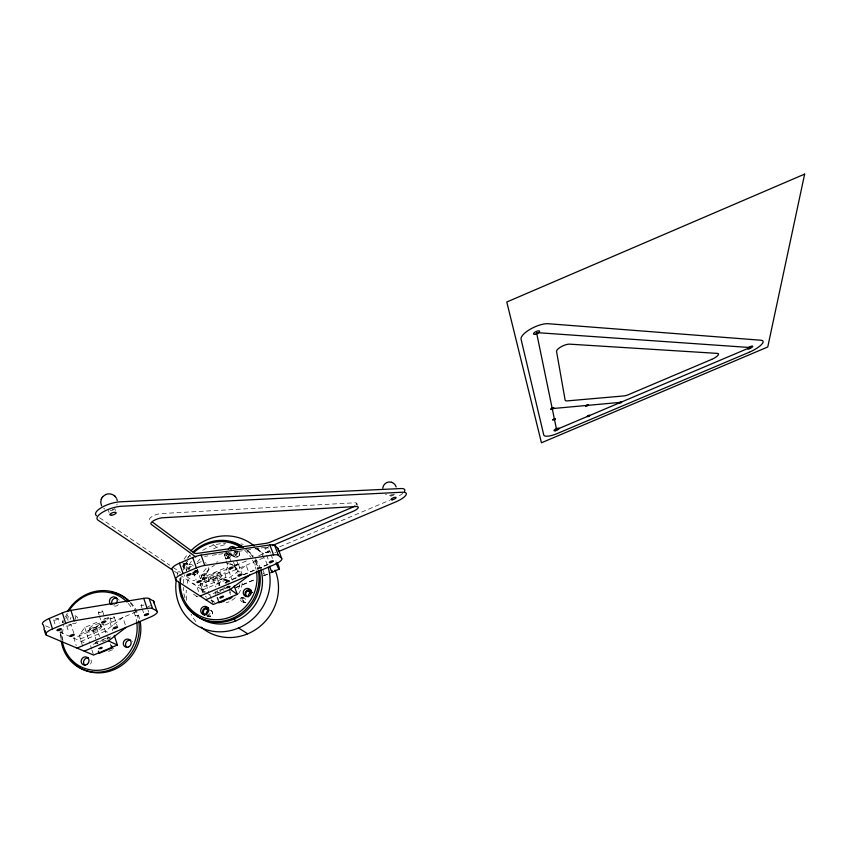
<?xml version="1.0" encoding="UTF-8"?>
<svg xmlns="http://www.w3.org/2000/svg" width="847" height="847" viewBox="0 0 847 847"><rect width="100%" height="100%" fill="white"/><g stroke="black" fill="none" stroke-linecap="round" stroke-linejoin="round"><path stroke-width="0.64" stroke-dasharray="4.24 3.18" d="M208.807 580.682C205.355 575.335 221.607 567.892 221.342 576.129M60.719 631.82L60.899 639.411M182.592 562.059L183.725 565.055L186.626 564.261L185.641 559.867M220.082 572.625L214.227 576.669L207.949 578.257M179.193 580.619L179.395 578.554M225.704 558.565L224.339 554.753L225.831 553.716L227.631 553.557L229.018 557.421L227.187 557.485L225.726 558.607L229.018 557.421M227.663 553.652L224.455 554.901L227.758 557.686M235.074 565.838L238.081 564.568L234.958 565.394M264.73 548.708C267.123 544.589 271.908 551.513 267.684 552.392C263.004 552.996 264.402 547.967 267.97 547.638M266.096 552.445L269.325 551.281M207.79 571.693L208.595 569.258L208.362 566.442M224.37 553.642L224.37 554.838M117.13 504.05L116.812 505.013M62.382 622.598L63.017 620.586M228.563 584.546L226.011 577.379A6.66 1.175 67.3 0 1 225.069 572.72L227.472 567.014L203.566 577.146L201.332 581.836M183.058 565.574L184.032 563.71M195.308 570.719C196.885 576.14 205.112 576.839 207.695 571.884M106.955 619.623L108.416 617.452L112.704 630.602M82.678 646.24L80.38 639.019A6.617 1.863 67.6 0 1 79.967 634.159L84.742 627.479L98.94 621.465M187.293 558.332L189.908 555.039M196.906 563.7L197.446 563.213M99.512 624.186C97.331 627.998 86.5 627.871 88.49 631.237M197.33 563.308L201.173 561.656M81.121 641.348L105.293 631.121L122.879 617.452L125.727 626.092M202.433 590.02L226.837 579.697L246.181 565.245L248.849 572.604M393.559 494.415L389.482 495.686L385.565 494.373M197.182 569.533L197.806 570.56L193.084 572.763M192.015 573.726C194.238 576.585 198.981 573.895 197.806 570.56M113.053 509.227L112.312 509.587M103.683 619.453L108.416 617.452M227.451 568.951L207.769 577.283A13.764 3.917 -19.7 0 1 202.952 579.03M235.572 565.51L248.33 560.111M258.78 555.674L270.405 550.751M279.711 546.813L389.578 500.281M79.967 634.159L104.033 623.964M203.195 581.974L225.069 572.72M136.166 611.82L73.89 638.193L76.251 645.626M263.618 557.866L196.716 586.188L198.865 592.339M80.38 639.019L104.541 628.792A6.628 1.747 67.6 0 1 103.821 624.641M203.28 592.445L201.618 587.702L226.011 577.379M225.334 582.344L237.372 577.252M243.396 574.7L268.076 564.271M225.567 582.429L238.801 576.828M243.618 574.795L268.255 564.377M95.838 643.18L95.637 642.577L108.712 637.05L108.914 637.653M110.692 636.891L90.491 645.435L91.645 649.056M206.668 592.847L209.844 594.975L232.65 585.33M102.646 641.592L106.203 640.088M216.821 593.323L223.989 590.285M235.71 587.532L255 579.38M263.449 575.812L268.266 573.779M235.932 587.627L255.212 579.475M263.65 575.907L267.885 574.107M108.511 651.385L114.451 648.876L112.238 647.881M254.735 565.023L256.472 564.653L257.859 565.732M135.202 615.61L137.023 615.218L138.802 616.108M204.625 556.384L207.907 555.897M212.269 555.251L216.61 554.605M218.77 554.277L224.159 553.483M225.238 553.324L229.526 552.678M233.793 552.043L238.039 551.418M239.098 551.259L242.274 550.783M247.536 549.999L250.68 549.534M254.852 548.909L259.013 548.295M261.088 547.977L265.217 547.363M99.523 623.106L92.439 625.7L87.855 629.31M45.579 625.817L50.301 627.881M59.735 632.01L84.636 642.884M95.637 642.577L97.913 643.593M108.321 637.897L110.534 638.934M105.293 631.121L107.537 632.19M205.323 562.577L206.255 563.234M104.837 509.142L103.63 508.306M206.615 615.525C209.971 619.379 215.36 612.72 210.797 610.443M207.568 614.604L210.48 616.404L209.982 613.779M196.938 596.584L193.211 593.98A1.641 1.535 -53.9 0 0 194.757 594.689M226.636 552.678L229.781 555.145M174.418 571.27L178.77 574.181M179.67 574.785L205.609 592.138M99.597 517.792L169.876 565.256M173.095 567.426L180.432 572.381M186.552 576.521L191.528 579.877A13.764 3.917 -19.7 0 0 194.715 580.513M192.904 572.657L195.879 574.721M243.809 602.408C236.874 600.703 242.369 593.927 245.863 599.845A1.641 1.546 -53.7 0 1 245.408 602.588L242.528 600.597A1.652 1.556 -53.6 0 1 240.421 598.945A1.652 1.556 -53.6 0 1 242.994 597.781A1.652 1.556 -53.6 0 1 242.56 600.576L241.459 597.611L244.307 599.644M223.809 587.289L225.207 588.273M229.971 587.765L228.224 586.516L215.022 592.095L217.986 600.47M220.876 579.041L222.274 580.057M225.207 579.581L226.594 580.587M226.837 579.697L229.844 581.889M229.293 557.866L226.361 555.558L225.577 553.896M212.946 544.303L216.8 547.342M225.313 552.646L228.245 554.965M229.706 553.906L231.422 555.283M231.485 554.213C233.528 559.295 242.221 557.019 238.865 551.863M234.884 554.859L237.594 557.04L235.487 551.228M257.424 548.75L263.205 553.758M245.196 548.591L249.812 552.752L247.324 550.465A41.619 38.93 -52.4 0 1 252.787 557.019M187.007 563.774L185.08 563.848L183.598 564.949M356.756 503.362L357.487 505.214M269.78 551.111A2.202 0.625 -20.5 0 1 266.816 552.763A2.202 0.625 -20.5 0 1 266.551 551.704A2.202 0.625 -20.5 0 1 269.78 551.111L270.627 553.483M271.082 554.711L272.448 558.417M266.614 555.177L268.435 560.111M238.452 564.261L241.575 572.911M236.737 560.82L238.081 564.568M233.507 561.995L234.841 565.69M234.46 565.944L237.128 573.366M229.399 557.104L232.216 564.949M226.117 561.074L228.129 566.685M228.743 570.582L232.142 580.079M228.997 585.764L230.299 589.396M229.082 588.909L231.21 594.88M229.548 592.148L230.395 594.53M217.086 577.728A2.139 0.593 -19.9 0 1 214.09 579.274A2.139 0.593 -19.9 0 1 214.047 578.194A2.139 0.593 -19.9 0 1 217.086 577.728L219.871 585.542M217.234 590.497L218.081 592.911M213.073 579.136L215.858 587.003M217.531 597.22L218.791 600.809M206.573 573.747A2.753 0.783 -19.7 0 1 202.708 575.738A2.753 0.783 -19.7 0 1 202.624 574.34A2.753 0.783 -19.7 0 1 206.573 573.747L207.854 577.368M203.566 577.146L209.008 592.593M209.844 594.975L211.104 598.564M211.528 599.761L213.211 604.546M201.374 575.547L202.677 579.253M197.637 570.772A2.255 0.646 -19.6 0 1 194.482 572.403A2.255 0.646 -19.6 0 1 194.387 571.249A2.255 0.646 -19.6 0 1 197.637 570.772L200.39 578.692M193.37 572.117L196.123 579.983M187.483 563.615A2.308 0.678 -19.5 0 1 184.265 565.298A2.308 0.678 -19.5 0 1 184.148 564.091A2.308 0.678 -19.5 0 1 187.483 563.615L189.474 569.417M183.111 564.991L185.112 570.719M114.694 508.338L115.436 510.54M147.876 609.681L148.701 612.148M141.036 605.266L141.862 607.754M142.285 608.993L143.535 612.73M108.331 510.37L109.072 512.573M114.292 617.092L117.14 625.806M110.068 618.384L112.513 625.859M102.582 611.142L105.155 619.041M110.269 643.921L111.444 647.532M104.541 628.792L108.469 640.904M98.252 612.445L98.993 614.7M99.353 615.833L100.825 620.353M100.433 624.62L101.195 626.992M99.914 623.741L100.888 626.748M96.95 628.601A2.149 0.582 -18.6 0 1 94.038 630.104A2.149 0.582 -18.6 0 1 93.731 629.141A2.149 0.582 -18.6 0 1 96.95 628.601L99.512 636.584M96.685 641.359L97.458 643.794M92.852 629.903L95.775 638.977M84.742 627.479L89.718 643.042M92.027 650.263L93.572 655.08M71.053 624.504A2.276 0.635 -18.2 0 1 67.802 626.06A2.276 0.635 -18.2 0 1 67.792 624.917A2.276 0.635 -18.2 0 1 71.053 624.504L73.922 633.556M66.712 625.817L68.861 632.614M58.136 618.585A2.329 0.656 -18 0 1 54.822 620.173A2.329 0.656 -18 0 1 54.78 618.998A2.329 0.656 -18 0 1 58.136 618.585L59.597 623.201M53.689 619.919L55.5 625.7M226.647 552.689A1.63 1.525 -49.8 0 1 227.25 554.7A1.63 1.525 -49.8 0 1 225.281 555.621A1.63 1.525 -49.8 0 1 224.328 553.758M245.408 602.588A1.641 1.546 -53.7 0 1 243.28 600.968A1.641 1.546 -53.7 0 1 245.831 599.814M198.029 596.712A1.63 1.525 -54.1 0 1 196.377 596.044M257.403 548.92A49.115 45.982 -52.5 0 1 267.44 565.097M177.129 575.388A49.115 45.982 -52.5 0 1 178.812 569.756M184.085 559.2A49.115 45.982 -52.5 0 1 187.589 554.425M195.837 621.56A48.035 45.082 -52.9 0 1 191.051 614.139M186.658 600.343A48.035 45.082 -52.9 0 1 186.255 590.158M187.208 583.371A48.035 45.082 -52.9 0 1 189.103 576.733M197.658 561.72A48.035 45.082 -52.9 0 1 199.956 559.115M213.698 548.792A48.035 45.082 -52.9 0 1 226.53 544.377M240.961 543.943A48.035 45.082 -52.9 0 1 243.142 544.282M255.54 548.57A48.035 45.082 -52.9 0 1 263.639 554.129M261.289 567.702A4.5 0.836 73.8 0 1 261.352 567.268M263.375 570.518A4.5 0.836 73.8 0 1 264.158 575.589M263.544 573.737A4.5 0.54 60.9 0 1 263.237 573.26M260.537 567.511A4.5 0.54 60.9 0 1 261.596 568.485M247.165 550.243A41.492 38.824 -52.4 0 1 253.211 556.86M255.243 560.068A41.492 38.824 -52.4 0 1 258.875 568.951M180.665 581.709A41.492 38.824 -52.4 0 1 181.491 575.844M183.132 570.105A41.492 38.824 -52.4 0 1 187.865 560.756M247.631 550.719A41.259 38.623 -52.5 0 1 253.137 555.801M255.476 558.766A41.259 38.623 -52.5 0 1 260.58 568.94M184.942 597.823A41.259 38.623 -52.5 0 1 183.259 587.363M183.344 583.456A41.259 38.623 -52.5 0 1 184.879 574.753M186.139 570.994A41.259 38.623 -52.5 0 1 191.337 561.392M202.698 550.391A41.259 38.623 -52.5 0 1 225.63 543.414M230.416 563.657A20.752 19.407 -52.4 0 1 238.769 573.017M239.775 584.578A20.752 19.407 -52.4 0 1 238.42 588.887M213.973 601.317A20.752 19.407 -52.4 0 1 211.284 600.354M206.53 597.262A20.752 19.407 -52.4 0 1 205.514 596.267M202.962 592.858A20.752 19.407 -52.4 0 1 200.358 583.149M200.803 578.734A20.752 19.407 -52.4 0 1 207.399 567.151M216.43 562.143A20.752 19.407 -52.4 0 1 217.87 561.815M227.144 563.393A20.646 19.322 -52.5 0 1 239.532 572.011M242.178 583.138A20.646 19.322 -52.5 0 1 238.229 594.319M235.244 597.728A20.646 19.322 -52.5 0 1 226.16 602.746M214.757 602.312A20.646 19.322 -52.5 0 1 210.956 600.417M204.487 593.048A20.646 19.322 -52.5 0 1 202.602 583.191M203.365 578.819A20.646 19.322 -52.5 0 1 214.439 565.32M238.515 551.545A3.25 3.049 -49.5 0 1 238.748 556.235A3.25 3.049 -49.5 0 1 234.09 556.257A3.25 3.049 -49.5 0 1 234.873 551.566M236.98 551.683A3.272 3.06 -49.4 0 1 234.1 555.081A3.272 3.06 -49.4 0 1 230.712 552.646M194.81 570.634A3.272 3.039 -52 0 1 192.693 572.741M188.775 569.502A3.272 3.039 -52 0 1 193.688 567.003M197.224 569.576A3.25 3.028 -52.2 0 1 196.97 573.98A3.25 3.028 -52.2 0 1 192.65 574.192M210.638 610.38A3.293 3.081 -55.5 0 1 212.142 614.922A3.293 3.081 -55.5 0 1 207.441 616.055M219.468 585.457A4.574 4.277 -52.6 0 1 222.433 579.994A4.574 4.277 -52.6 0 1 227.822 582.26M227.25 586.622A4.574 4.277 -52.6 0 1 224.582 588.485M218.378 585.362A4.584 4.299 -52.5 0 1 221.035 578.977A4.584 4.299 -52.5 0 1 226.7 582.185M275.783 561.116A4.51 0.646 67.3 0 1 276.186 561.127M227.165 588.729A4.5 0.805 67.4 0 1 226.615 587.617M225.196 583.435A4.5 0.805 67.4 0 1 226.34 583.382M227.928 586.611A4.5 0.805 67.4 0 1 228.267 587.511M209.061 580.968A13.774 3.886 -19.7 0 1 200.421 583.678M195.128 584.176A13.774 3.886 -19.7 0 1 192.82 583.583M202.666 579.094A2.753 0.773 -19.7 0 1 206.16 577.241A2.753 0.773 -19.7 0 1 207.388 578.099A2.753 0.773 -19.7 0 1 203.238 579.486M269.05 546.686A6.956 2.012 -20.5 0 1 267.843 546.961M402.865 493.24A13.743 4.013 -22 0 1 398.344 496.321M394.416 494.383A2.753 0.805 -22 0 1 390.202 496.173A2.753 0.805 -22 0 1 391.155 494.436M114.08 509.312A3.346 1.133 -18.3 0 1 110.195 510.815M355.92 505.098A6.956 2.054 -21.5 0 0 354.649 502.8L161.269 513.547A7.962 2.605 -19 0 0 152.386 516.321A7.962 2.605 -19 0 0 149.813 520.164M201.618 587.702A6.649 1.292 67.4 0 1 200.675 583.435M254.714 560.322A41.619 38.93 -52.4 0 1 258.017 569.375M182.624 566.802A41.619 38.93 -52.4 0 1 184.371 563.191M188.203 557.294A41.619 38.93 -52.4 0 1 190.12 554.965M237.795 551.418A4.119 3.864 -49.4 0 1 234.27 555.886A4.119 3.864 -49.4 0 1 229.908 552.826M235.879 551.641A4.14 3.875 -49.3 0 1 228.669 552.784M195.593 570.825A4.129 3.833 -52 0 1 192.83 573.546M187.97 569.438A4.129 3.833 -52 0 1 193.603 565.997M186.552 570.645A4.15 3.854 -52 0 1 188.373 564.864A4.15 3.854 -52 0 1 193.751 566.823M210.12 613.154A4.182 3.907 -55.4 0 1 207.494 615.504M244.656 550.296A40.01 37.416 -52.4 0 1 250.68 557.093M252.533 560.132A40.01 37.416 -52.4 0 1 256.016 569.353M180.252 581.402A40.01 37.416 -52.4 0 1 180.633 577.442M183.259 567.765A40.01 37.416 -52.4 0 1 185.938 562.334M190.014 556.532A40.01 37.416 -52.4 0 1 190.67 555.77M234.64 565.383A2.202 0.625 -20.1 0 1 237.584 564.166A2.202 0.625 -20.1 0 1 238.113 564.949A2.202 0.625 -20.1 0 1 235.095 566.05M275.603 552.233A10.969 3.123 -20.5 0 1 274.862 552.731M130.65 602.429A41.704 38.083 -57.7 0 1 139.607 618.892M62.9 641.01A41.704 38.083 -57.7 0 1 63.769 625.33M65.95 618.659A41.704 38.083 -57.7 0 1 68.639 613.249M130.3 602.937A41.831 38.189 -57.7 0 1 138.04 618.056M60.889 638.299A41.831 38.189 -57.7 0 1 60.804 632.391M62.487 622.577A41.831 38.189 -57.7 0 1 63.091 620.66M118.538 599.274A4.14 3.79 -55.6 0 1 119.12 600.205M118.326 604.684A4.14 3.79 -55.6 0 1 113.424 605.669M114.906 604.504A4.161 3.801 -55.5 0 1 113.117 604.98M75.012 615.758A4.15 3.759 -57 0 1 77.68 618.162M76.442 622.619A4.15 3.759 -57 0 1 71.857 623.297M70.153 619.411A4.15 3.759 -57 0 1 70.968 617.474M75.214 616.722A4.161 3.78 -57 0 1 75.383 619.358M68.035 620.533A4.161 3.78 -57 0 1 70.11 615.049M91.01 659.993A4.203 3.822 -59.7 0 1 88.935 665.551M132.407 641.317A4.193 3.854 -58.5 0 1 132.64 641.613M128.278 603.435A40.211 36.707 -57.7 0 1 132.323 609.131M133.921 612.286A40.211 36.707 -57.7 0 1 136.536 620.862M62.064 639.845A40.211 36.707 -57.7 0 1 61.852 630.623M63.345 622.725A40.211 36.707 -57.7 0 1 63.631 621.751M65.441 617.008A40.211 36.707 -57.7 0 1 67.273 613.376M144.001 604.938A2.213 0.614 -19 0 1 141.036 605.287A2.213 0.614 -19 0 1 144.043 603.752M150.427 605.552A11.043 3.06 -19.1 0 1 147.918 606.833M193.836 571.979C197.679 572.826 197.287 568.888 193.836 571.979M229.219 557.898A1.62 1.514 -49.9 0 0 229.844 555.198A1.62 1.514 -49.9 0 0 227.25 556.151A1.62 1.514 -49.9 0 0 229.219 557.898M211.962 581.137A6.67 1.863 -19.9 0 0 221.374 576.299A6.67 1.863 -19.9 0 0 211.866 577.749A6.67 1.863 -19.9 0 0 211.962 581.137M226.477 558.882A2.255 0.656 -20 0 0 229.473 557.21A2.255 0.656 -20 0 0 226.117 557.813A2.255 0.656 -20 0 0 226.477 558.882M92.175 631.851A6.734 1.821 -18.6 0 0 101.28 627.151A6.734 1.821 -18.6 0 0 91.232 628.834A6.734 1.821 -18.6 0 0 92.175 631.851M99.501 612.677A2.266 0.635 -18.5 0 0 102.572 611.079A2.266 0.635 -18.5 0 0 99.184 611.619A2.266 0.635 -18.5 0 0 99.501 612.677M111.264 618.596A2.223 0.614 -18.7 0 0 114.281 617.039A2.223 0.614 -18.7 0 0 110.989 617.579A2.223 0.614 -18.7 0 0 111.264 618.596"/><path stroke-width="1.27" d="M101.174 499.402L100.729 502.525L101.629 505.828M382.77 488.19C383.003 484.103 387.407 481.032 391.314 482.187M101.248 499.19L101.735 498.152M101.841 497.962L102.868 496.564M102.995 496.437L105.811 494.489M84.234 651.142L108.469 640.904L126.139 627.331M205.842 599.74L230.299 589.396L249.738 575.06M63.44 645.986L62.562 646.864M182.285 595.685L181.279 596.627M44.298 628.262L43.229 624.79A11.667 3.293 -18 0 1 49.221 618.49L62.382 612.9A11.646 3.303 -18.1 0 1 70.936 610.369L143.757 598.374A11.149 3.113 -19 0 1 149.157 598.564L153.508 601.095L156.864 611.015A11.075 2.996 -19.1 0 1 150.364 617.082L77.035 648.103M234.27 586.018L237.266 594.382L213.211 604.546L175.996 580.269L172.439 569.946A11.53 3.388 -19.4 0 1 179.448 563.191L192.745 557.548A11.519 3.388 -19.6 0 1 201.11 555.103L269.865 544.928A11.075 3.187 -20.4 0 1 274.693 545.373L277.975 548.38L281.627 558.226A11 3.06 -20.5 0 1 274.195 564.705L200.146 596.023M114.271 635.388L117.405 645.012L93.572 655.08L46.458 635.197A11.689 3.229 -18.1 0 1 52.493 628.95L65.685 623.36A11.678 3.24 -18.2 0 1 74.261 620.809L147.134 608.432A11.17 3.049 -19.1 0 1 152.524 608.569L156.864 611.015M175.996 580.269A11.551 3.314 -19.5 0 1 183.058 573.578L196.388 567.924A11.54 3.324 -19.7 0 1 204.773 565.457L273.56 554.912A11.096 3.113 -20.5 0 1 278.377 555.304L281.627 558.226M272.236 545.606L353.083 511.344A6.956 2.033 -21.5 0 0 358.069 508.009A6.956 2.033 -21.5 0 0 356.111 506.517L162.73 517.771A7.962 2.583 -19 0 0 153.847 520.556A7.962 2.583 -19 0 0 151.264 524.388L195.773 556.955M278.748 551.461L395.74 501.922A13.753 3.981 -22 0 0 405.808 495.283A13.753 3.981 -22 0 0 402.357 492.223L121.693 506.241A16.728 5.622 -18.4 0 0 102.911 512.043A16.728 5.622 -18.4 0 0 98.019 520.153L172.301 569.851M270.68 572.752L279.118 569.184M218.833 602.863L232.067 597.273M105.727 494.521C109.454 492.816 114.292 494.32 116.293 497.93M552.233 408.593L620.745 402.336M391.505 482.239L392.362 482.546M392.553 482.631L394.861 484.42L396.195 486.94M108.469 640.904L117.405 645.012M205.482 608.622L208.394 610.465M238.558 628.008L247.705 633.821M233.592 619.252L235.995 620.809M230.299 589.396L237.266 594.382M152.862 522.408L194.408 553.08A7.231 2.16 -19.6 0 0 197.775 553.345L265.905 543.34A6.956 2.033 -20.5 0 0 270.86 541.889L351.632 507.649A6.956 2.054 -21.5 0 0 354.777 505.977M247.832 590.73L250.479 592.699M114.493 495.781L115.234 496.49M116.801 498.936L117.267 500.588M274.693 545.373L278.377 555.304M269.865 544.928L273.56 554.912M201.11 555.103L204.773 565.457M192.745 557.548L196.388 567.924M179.448 563.191L183.058 573.578M149.157 598.564L152.524 608.569M143.757 598.374L147.134 608.432M111.497 645.605L112.238 647.881L99.12 653.418L98.39 651.142M70.936 610.369L74.261 620.809M62.382 612.9L65.685 623.36M49.221 618.49L52.493 628.95M45.018 630.57L46.458 635.197M43.97 628.993L45.59 634.212M272.48 572.127A4.51 0.783 72.6 0 1 271.22 570.613A4.51 0.783 72.6 0 1 269.77 566.22M273.147 571.873A4.51 0.551 62.1 0 1 271.929 570.507M268.15 567.278A49.115 45.982 -52.5 0 1 226.35 631.375A49.115 45.982 -52.5 0 1 176.25 579.983M190.755 550.91A49.115 45.982 -52.5 0 1 254.121 545.892M275.074 570.158A48.035 45.082 -52.9 0 1 258.759 627.373A48.035 45.082 -52.9 0 1 201.184 627.119M259.341 570.846A41.492 38.824 -52.4 0 1 235 618.628A41.492 38.824 -52.4 0 1 186.171 604.874M231.252 542.334A41.492 38.824 -52.4 0 1 243.396 547.427M260.865 569.862A41.259 38.623 -52.5 0 1 243.449 616.743A41.259 38.623 -52.5 0 1 195.424 614.499M230.829 598.183A20.752 19.407 -52.4 0 1 229.558 599.009M224.063 601.328A20.752 19.407 -52.4 0 1 218.251 601.973M248.531 596.807A3.293 3.102 -53 0 1 252.078 592.455M247.493 596.701A3.314 3.123 -52.9 0 1 246.837 591.386A3.314 3.123 -52.9 0 1 251.951 592.551M206.424 614.583A3.293 3.081 -55.5 0 1 208.838 610.316M205.302 614.678A3.314 3.102 -55.4 0 1 203.862 610.02A3.314 3.102 -55.4 0 1 208.701 609.12M277.202 562.704A4.51 0.646 67.3 0 1 279.33 568.168A4.51 0.646 67.3 0 1 278.483 568.337A4.51 0.646 67.3 0 1 276.122 562.927M96.569 515.749A16.718 5.664 -18.3 0 1 101.428 507.607A16.718 5.664 -18.3 0 1 120.2 501.816L400.864 488.55A13.743 4.013 -22 0 1 404.538 491.302M230.935 549.396A4.119 3.864 -49.4 0 1 235.159 548.073M228.362 549.449A4.14 3.875 -49.3 0 1 235.572 548.305M204.783 615.398A4.182 3.907 -55.4 0 1 203.026 609.882A4.182 3.907 -55.4 0 1 208.616 607.998M245.895 596.584A4.171 3.928 -52.9 0 1 250.987 590.105M258.229 570.327A41.619 38.93 -52.4 0 1 222.401 621.2A41.619 38.93 -52.4 0 1 179.141 582.238M192.904 552.085A41.619 38.93 -52.4 0 1 242.92 546.897M256.387 571.132A40.01 37.416 -52.4 0 1 221.67 619.316A40.01 37.416 -52.4 0 1 180.22 582.323M193.476 552.847A40.01 37.416 -52.4 0 1 240.866 547.416M277.975 548.38A10.969 3.123 -20.5 0 1 278.028 549.925M111.402 592.064A41.704 38.083 -57.7 0 1 129.337 601.116M140.221 621.74A41.704 38.083 -57.7 0 1 117.828 667.775A41.704 38.083 -57.7 0 1 71.053 660.046M112.111 604.324A4.14 3.79 -55.6 0 1 117.299 598.374M110.904 604.292A4.161 3.801 -55.5 0 1 110.375 598.564A4.161 3.801 -55.5 0 1 116.007 597.728A4.161 3.801 -55.5 0 1 116.155 603.509M84.933 665.308A4.203 3.822 -59.7 0 1 88.427 657.875M126.934 647.574A4.193 3.854 -58.5 0 1 130.777 640.247M67.379 611.545A41.831 38.189 -57.7 0 1 128.405 600.883M138.643 620.915A41.831 38.189 -57.7 0 1 106.606 670.94A41.831 38.189 -57.7 0 1 61.238 641.211M68.872 610.761A40.211 36.707 -57.7 0 1 127.008 602.048M136.695 621.762A40.211 36.707 -57.7 0 1 105.939 669.066A40.211 36.707 -57.7 0 1 62.35 641.624M153.508 601.095A11.043 3.06 -19.1 0 1 153.752 602.852M619.146 402.971C622.969 403.458 622.492 399.593 619.146 402.928M552.805 419.9C556.712 420.536 556.204 416.48 552.805 419.9M585.573 406.009C589.639 406.539 588.813 402.632 585.573 406.009M587.013 416.544C590.814 417.084 590.327 413.315 587.056 416.449M99.035 648.59C103.345 649.458 103.069 645.34 99.035 648.59M804.65 174.111L767.753 346.984L541.445 442.78L506.781 302.008L804.65 174.111M711.692 359.393L628.548 394.628A7.136 2.054 -24.9 0 1 623.921 395.93L567.384 400.885A7.348 2.213 -24.4 0 1 565.14 400.144L556.553 351.484A8.089 2.668 -24.9 0 1 561.19 346.73A8.089 2.668 -24.9 0 1 569.639 344.157L717.388 353.39A7.231 2.043 -25.8 0 1 717.705 355.602A7.231 2.043 -25.8 0 1 711.692 359.393M750.114 347.535L556.553 429.524L536.553 332.606L750.114 347.535M749.256 352.246L557.368 433.495A13.933 4.002 -24 0 1 543.753 434.945L521.074 339.224A16.898 5.855 -24.8 0 1 530.487 329.081A16.898 5.855 -24.8 0 1 548.295 323.723L761.093 340.24A14.388 3.97 -26.2 0 1 761.347 344.718A14.388 3.97 -26.2 0 1 749.256 352.246M392.436 499.741A2.753 0.794 -22 0 0 396.089 497.56A2.753 0.794 -22 0 0 392.066 498.407A2.753 0.794 -22 0 0 392.436 499.741M111.603 515.209A3.346 1.122 -18.4 0 0 116.177 512.731A3.346 1.122 -18.4 0 0 111.19 513.303A3.346 1.122 -18.4 0 0 111.603 515.209M748.981 348.826A2.88 0.794 -26.2 0 0 752.718 346.307A2.88 0.794 -26.2 0 0 748.642 347.471A2.88 0.794 -26.2 0 0 748.981 348.826M551.492 409.419A1.821 0.551 -24.1 0 0 553.906 407.883A1.821 0.551 -24.1 0 0 551.302 408.476A1.821 0.551 -24.1 0 0 551.492 409.419M555.41 430.763A2.785 0.805 -24 0 0 559.115 428.434A2.785 0.805 -24 0 0 555.134 429.365A2.785 0.805 -24 0 0 555.41 430.763M535.41 334.237A3.377 1.175 -24.8 0 0 539.624 331.198A3.377 1.175 -24.8 0 0 534.626 332.363A3.377 1.175 -24.8 0 0 535.41 334.237M206.213 614.149A4.193 3.917 -55.3 0 0 207.123 607.045A4.193 3.917 -55.3 0 0 200.707 610.179A4.193 3.917 -55.3 0 0 206.213 614.149M248.436 596.33A4.193 3.939 -52.8 0 0 249.992 589.332A4.193 3.939 -52.8 0 0 243.311 591.809A4.193 3.939 -52.8 0 0 248.436 596.33M220.739 597.844A2.012 0.54 -20 0 0 223.576 596.404A2.012 0.54 -20 0 0 220.718 596.87A2.012 0.54 -20 0 0 220.739 597.844M198.018 582.503A2.255 0.635 -19.7 0 0 201.184 580.873A2.255 0.635 -19.7 0 0 197.933 581.37A2.255 0.635 -19.7 0 0 198.018 582.503M230.098 568.972A2.255 0.635 -20 0 0 233.094 567.289A2.255 0.635 -20 0 0 229.738 567.924A2.255 0.635 -20 0 0 230.098 568.972M239.14 575.875A2.202 0.614 -20.1 0 0 242.094 574.234A2.202 0.614 -20.1 0 0 238.812 574.859A2.202 0.614 -20.1 0 0 239.14 575.875M270.447 562.63A2.202 0.614 -20.5 0 0 273.422 560.979A2.202 0.614 -20.5 0 0 270.193 561.593A2.202 0.614 -20.5 0 0 270.447 562.63M187.854 575.611A2.308 0.667 -19.5 0 0 191.083 573.927A2.308 0.667 -19.5 0 0 187.748 574.425A2.308 0.667 -19.5 0 0 187.854 575.611M86.87 664.482A4.214 3.843 -59.7 0 0 87.22 657.336A4.214 3.843 -59.7 0 0 81.143 661.094A4.214 3.843 -59.7 0 0 86.87 664.482M128.691 646.875A4.214 3.864 -58.5 0 0 129.697 639.76A4.214 3.864 -58.5 0 0 123.313 642.873A4.214 3.864 -58.5 0 0 128.691 646.875M71.021 636.235A2.287 0.614 -18.3 0 0 74.282 634.678A2.287 0.614 -18.3 0 0 71.01 635.112A2.287 0.614 -18.3 0 0 71.021 636.235M102.794 622.831A2.276 0.625 -18.6 0 0 105.875 621.232A2.276 0.625 -18.6 0 0 102.487 621.793A2.276 0.625 -18.6 0 0 102.794 622.831M114.525 628.559A2.223 0.593 -18.8 0 0 117.542 626.992A2.223 0.593 -18.8 0 0 114.25 627.553A2.223 0.593 -18.8 0 0 114.525 628.559M145.515 615.441A2.223 0.603 -19.1 0 0 148.574 613.874A2.223 0.603 -19.1 0 0 145.313 614.403A2.223 0.603 -19.1 0 0 145.515 615.441M58.083 630.57A2.34 0.646 -18.1 0 0 61.408 628.972A2.34 0.646 -18.1 0 0 58.041 629.406A2.34 0.646 -18.1 0 0 58.083 630.57"/></g></svg>
